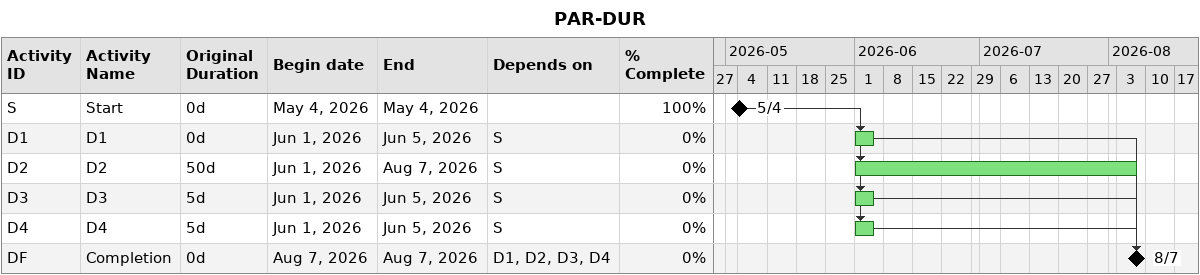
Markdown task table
PAR-DUR

| ID | Task | Original duration | Start | Finish | Predecessors | % complete |
|---|---|---|---|---|---|---|
| S | Start | 0d | 2026-05-04 | 2026-05-04 |  | 100 |
| D1 | D1 | 0d | 2026-06-01 | 2026-06-05 | S | 0 |
| D2 | D2 | 50d | 2026-06-01 | 2026-08-07 | S | 0 |
| D3 | D3 | 5d | 2026-06-01 | 2026-06-05 | S | 0 |
| D4 | D4 | 5d | 2026-06-01 | 2026-06-05 | S | 0 |
| DF | Completion | 0d | 2026-08-07 | 2026-08-07 | D1, D2, D3, D4 | 0 |
